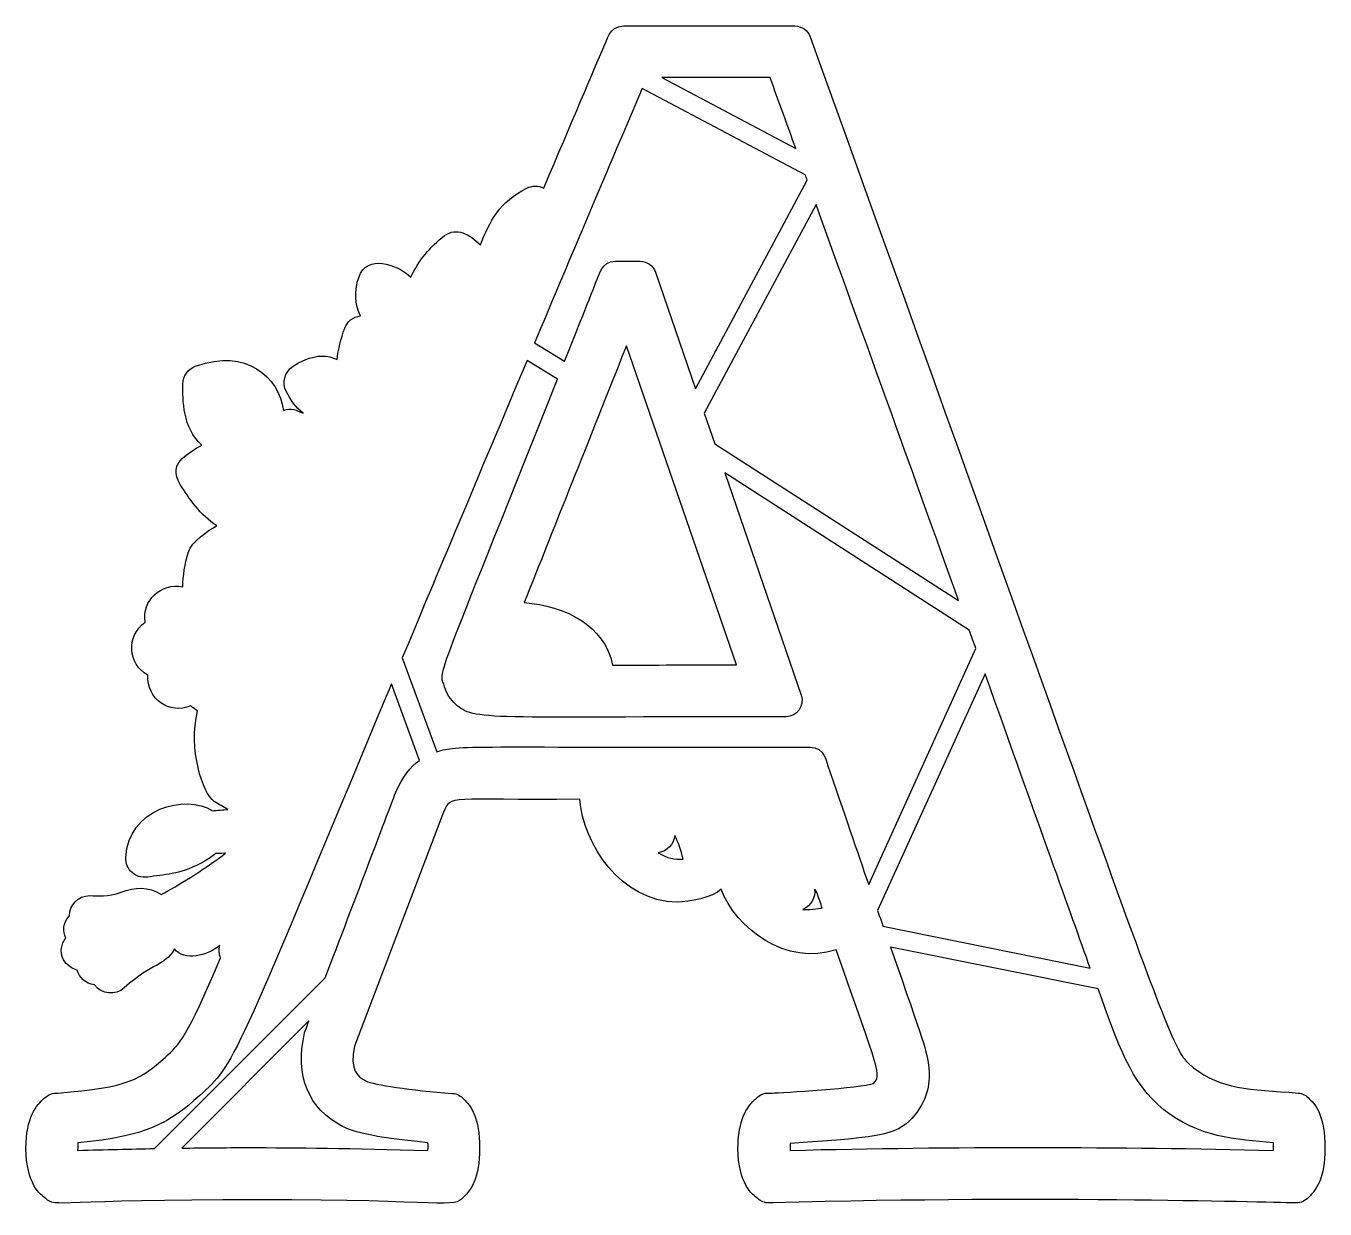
# Model space of a CAD drawing. Header units: millimetres. Extents: x -471 to 1551, y -2688 to 316.
# Drawn here: x -451.7 to -321.1, y -432.8 to -313.8 of the extents above; entities that cross this region are included whole.
import ezdxf

# ---------------------------------------------------------------- set-up
doc = ezdxf.new("R2010")
doc.units = ezdxf.units.MM
doc.header["$MEASUREMENT"] = 0
doc.layers.add('Layer 1', color=7, linetype='Continuous')

msp = doc.modelspace()

# ---------------------------------------------------------------- linework, layer by layer
at = {"layer": 'Layer 1', "color": 250}
for points, knots in [([(-322.6743, -421.6838), (-322.9507, -421.352), (-323.3562, -421.1309), (-323.7985, -421.1125), (-323.7985, -421.1125), (-328.7561, -420.7255), (-331.5574, -420.7439), (-334.3034, -418.5692), (-334.3034, -418.5692), (-336.8283, -416.5788), (-335.5935, -418.3848), (-372.8582, -314.9026), (-372.8582, -314.9026), (-373.0978, -314.2576), (-373.7059, -313.8153), (-374.4063, -313.8153), (-374.4063, -313.8153), (-374.4063, -313.8153), (-391.6379, -313.8152), (-391.6379, -313.8152), (-391.6379, -313.8152), (-393.1492, -313.8152), (-393.2966, -315.4001), (-393.6099, -315.8977), (-393.6099, -315.8977), (-394.6235, -318.2568), (-396.7982, -323.3986), (-399.6547, -330.1254), (-399.6547, -330.1254), (-400.2077, -329.8489), (-400.8342, -329.8674), (-401.3503, -330.1254), (-401.3503, -330.1254), (-404.0963, -331.5076), (-405.1099, -333.4427), (-406.013, -335.8386), (-406.013, -335.8386), (-407.1741, -334.7328), (-408.372, -334.014), (-409.6437, -334.8986), (-409.6437, -334.8986), (-411.0627, -335.986), (-412.2791, -337.4972), (-413.0347, -339.0638), (-413.0347, -339.0638), (-413.993, -338.087), (-416.9602, -336.6863), (-418.066, -338.6767), (-418.066, -338.6767), (-418.5083, -339.4508), (-418.8769, -341.6071), (-418.066, -342.9709), (-418.066, -342.9709), (-418.8584, -343.0445), (-419.4482, -343.5606), (-419.6693, -344.2056), (-419.6693, -344.2056), (-420.0563, -345.2746), (-420.3144, -346.325), (-420.425, -347.3571), (-420.425, -347.3571), (-420.9041, -347.136), (-421.4202, -347.007), (-421.9546, -347.007), (-421.9546, -347.007), (-423.0419, -347.007), (-424.2583, -347.5967), (-424.8481, -348.0206), (-424.8481, -348.0206), (-425.7327, -348.6104), (-426.0092, -349.6793), (-425.53, -350.6008), (-425.53, -350.6008), (-425.0877, -351.4117), (-424.6085, -352.1673), (-423.8529, -352.757), (-423.8529, -352.757), (-424.5164, -352.4621), (-425.0508, -352.1857), (-425.8248, -352.4805), (-425.8248, -352.4805), (-426.304, -349.0526), (-429.6398, -346.2145), (-434.5605, -348.0021), (-434.5605, -348.0021), (-434.5605, -348.0021), (-434.6895, -348.039), (-434.6895, -348.039), (-434.6895, -348.039), (-435.4267, -348.297), (-435.9243, -349.0157), (-435.9428, -349.8082), (-435.9428, -349.8082), (-435.9612, -351.4669), (-435.9796, -354.1945), (-434.0261, -355.9637), (-434.0261, -355.9637), (-434.708, -356.3139), (-435.3714, -356.7562), (-435.998, -357.3091), (-435.998, -357.3091), (-436.6615, -357.8989), (-436.8826, -358.8757), (-436.2192, -359.9261), (-436.2192, -359.9261), (-435.3898, -361.2162), (-434.1734, -363.0776), (-432.5148, -364.0544), (-432.5148, -364.0544), (-433.381, -364.552), (-435.0765, -365.6578), (-435.3898, -366.7082), (-435.3898, -366.7082), (-435.7585, -367.9799), (-435.9243, -369.0673), (-435.9611, -370.2099), (-435.9611, -370.2099), (-438.1542, -369.7676), (-440.0709, -371.6105), (-439.7392, -373.7668), (-439.7392, -373.7668), (-441.656, -375.1859), (-441.49, -377.9872), (-439.4628, -379.093), (-439.4628, -379.093), (-439.5918, -381.4889), (-437.2881, -383.0923), (-435.1502, -382.1892), (-435.1502, -382.1892), (-434.9291, -382.3919), (-434.7079, -382.5394), (-434.4683, -382.6868), (-434.4683, -382.6868), (-435.4082, -386.5018), (-433.9523, -391.0354), (-432.7912, -391.791), (-432.7912, -391.791), (-432.3304, -392.0859), (-431.8881, -392.3623), (-431.409, -392.602), (-431.409, -392.602), (-431.9434, -392.6388), (-432.4594, -392.6941), (-432.9755, -392.731), (-432.9755, -392.731), (-435.6662, -391.017), (-441.4347, -392.473), (-441.6743, -397.4305), (-441.6743, -397.4305), (-441.6927, -398.0018), (-441.4716, -398.5548), (-441.0477, -398.9418), (-441.0477, -398.9418), (-440.4579, -399.4578), (-439.8866, -399.4578), (-439.2416, -399.3656), (-439.2416, -399.3656), (-437.4355, -399.1076), (-436.0901, -399.126), (-433.7495, -397.7991), (-433.7495, -397.7991), (-433.3072, -397.5411), (-432.9571, -397.3015), (-432.6622, -397.0435), (-432.6622, -397.0435), (-432.3121, -397.025), (-431.6854, -397.0066), (-431.667, -397.0066), (-431.667, -397.0066), (-434.1734, -398.9049), (-436.3665, -400.1949), (-438.1173, -401.1533), (-438.1173, -401.1533), (-439.389, -400.3423), (-440.7527, -400.3792), (-442.1534, -400.9136), (-442.1534, -400.9136), (-443.5541, -401.4481), (-444.4018, -401.2638), (-445.3049, -401.2638), (-445.3049, -401.2638), (-446.5028, -401.2638), (-447.3506, -402.2406), (-447.3506, -403.291), (-447.3506, -403.291), (-448.0141, -404.0282), (-448.0325, -404.876), (-447.7192, -405.5026), (-447.7192, -405.5026), (-448.6776, -406.9032), (-447.9957, -408.3408), (-446.5766, -408.7646), (-446.5766, -408.7646), (-446.3739, -409.4834), (-445.7657, -410.11), (-444.8258, -410.239), (-444.8258, -410.239), (-444.1071, -411.1973), (-442.7248, -411.3263), (-441.8402, -410.5339), (-441.8402, -410.5339), (-438.873, -407.8985), (-437.8779, -408.4513), (-436.7721, -406.6268), (-436.7721, -406.6268), (-435.7953, -407.9352), (-433.5101, -407.2902), (-432.2384, -406.295), (-432.2384, -406.295), (-432.3305, -406.7005), (-432.3121, -407.1243), (-432.1462, -407.5298), (-432.1462, -407.5298), (-435.6478, -415.6757), (-436.2007, -416.1548), (-437.7304, -417.5371), (-437.7304, -417.5371), (-440.1263, -419.6749), (-441.3795, -420.5779), (-448.4933, -421.1124), (-448.4933, -421.1124), (-448.6592, -421.1493), (-449.3226, -421.0571), (-449.8756, -421.6469), (-449.8756, -421.6469), (-450.668, -422.3103), (-451.7185, -423.5636), (-451.7185, -426.6781), (-451.7185, -426.6781), (-451.7185, -430.2351), (-450.2441, -431.3593), (-449.7281, -431.7279), (-449.7281, -431.7279), (-448.7145, -432.6678), (-448.6776, -431.8385), (-428.3313, -431.8385), (-428.3313, -431.8385), (-409.312, -431.8385), (-408.7406, -432.7784), (-407.727, -431.5805), (-407.727, -431.5805), (-406.9346, -430.8433), (-406.1052, -429.6822), (-406.1052, -426.6414), (-406.1052, -426.6414), (-406.1052, -423.6005), (-406.953, -422.421), (-407.6902, -421.7391), (-407.6902, -421.7391), (-407.9666, -421.4073), (-408.3536, -421.1862), (-408.8513, -421.1493), (-408.8513, -421.1493), (-413.0164, -420.836), (-416.7575, -420.3016), (-417.5316, -419.8961), (-417.5316, -419.8961), (-418.3609, -419.4722), (-419.1903, -418.8272), (-418.6927, -416.4129), (-418.6927, -416.4129), (-418.6927, -416.4129), (-409.7359, -392.8783), (-409.7359, -392.8783), (-409.7359, -392.8783), (-408.9618, -391.0722), (-409.3857, -391.6988), (-396.0242, -391.5698), (-396.0242, -391.5698), (-395.7109, -396.0114), (-391.8776, -401.9088), (-386.2381, -401.9088), (-386.2381, -401.9088), (-385.077, -401.9088), (-382.589, -401.4665), (-381.815, -400.6187), (-381.815, -400.6187), (-380.3591, -404.5258), (-375.2172, -408.4329), (-370.2412, -406.7005), (-370.2412, -406.7005), (-365.8734, -419.1958), (-365.6891, -419.2695), (-366.4816, -420.1542), (-366.4816, -420.1542), (-367.698, -420.578), (-375.8438, -421.1125), (-376.6916, -421.1125), (-376.6916, -421.1125), (-376.6916, -421.1125), (-377.0601, -421.1125), (-377.0601, -421.1125), (-377.0601, -421.1125), (-377.871, -421.1125), (-378.2765, -421.6654), (-378.4239, -421.7759), (-378.4239, -421.7759), (-379.5665, -422.808), (-380.1194, -424.4113), (-380.1194, -426.6782), (-380.1194, -426.6782), (-380.1194, -430.2167), (-378.6451, -431.3593), (-378.129, -431.7279), (-378.129, -431.7279), (-377.8342, -432.0044), (-377.4287, -432.1702), (-377.0048, -432.1702), (-377.0048, -432.1702), (-376.9864, -432.1702), (-376.6178, -432.1518), (-376.6178, -432.1518), (-376.6178, -432.1518), (-348.1072, -431.3962), (-325.6968, -432.1702), (-324.0013, -432.1702), (-324.0013, -432.1702), (-323.5037, -432.1702), (-323.043, -431.9491), (-322.7297, -431.5805), (-322.7297, -431.5805), (-321.9372, -430.8433), (-321.1079, -429.6822), (-321.1079, -426.6414), (-321.1079, -426.6414), (-321.0893, -423.5452), (-321.9371, -422.3656), (-322.6743, -421.6838)], [0, 0, 0, 0, 0.01204819, 0.01204819, 0.01204819, 0.01204819, 0.02409639, 0.02409639, 0.02409639, 0.02409639, 0.03614458, 0.03614458, 0.03614458, 0.03614458, 0.04819277, 0.04819277, 0.04819277, 0.04819277, 0.06024096, 0.06024096, 0.06024096, 0.06024096, 0.07228916, 0.07228916, 0.07228916, 0.07228916, 0.08433735, 0.08433735, 0.08433735, 0.08433735, 0.09638554, 0.09638554, 0.09638554, 0.09638554, 0.10843373, 0.10843373, 0.10843373, 0.10843373, 0.12048193, 0.12048193, 0.12048193, 0.12048193, 0.13253012, 0.13253012, 0.13253012, 0.13253012, 0.14457831, 0.14457831, 0.14457831, 0.14457831, 0.15662651, 0.15662651, 0.15662651, 0.15662651, 0.1686747, 0.1686747, 0.1686747, 0.1686747, 0.18072289, 0.18072289, 0.18072289, 0.18072289, 0.19277108, 0.19277108, 0.19277108, 0.19277108, 0.20481928, 0.20481928, 0.20481928, 0.20481928, 0.21686747, 0.21686747, 0.21686747, 0.21686747, 0.22891566, 0.22891566, 0.22891566, 0.22891566, 0.24096386, 0.24096386, 0.24096386, 0.24096386, 0.25301205, 0.25301205, 0.25301205, 0.25301205, 0.26506024, 0.26506024, 0.26506024, 0.26506024, 0.27710843, 0.27710843, 0.27710843, 0.27710843, 0.28915663, 0.28915663, 0.28915663, 0.28915663, 0.30120482, 0.30120482, 0.30120482, 0.30120482, 0.31325301, 0.31325301, 0.31325301, 0.31325301, 0.3253012, 0.3253012, 0.3253012, 0.3253012, 0.3373494, 0.3373494, 0.3373494, 0.3373494, 0.34939759, 0.34939759, 0.34939759, 0.34939759, 0.36144578, 0.36144578, 0.36144578, 0.36144578, 0.37349398, 0.37349398, 0.37349398, 0.37349398, 0.38554217, 0.38554217, 0.38554217, 0.38554217, 0.39759036, 0.39759036, 0.39759036, 0.39759036, 0.40963855, 0.40963855, 0.40963855, 0.40963855, 0.42168675, 0.42168675, 0.42168675, 0.42168675, 0.43373494, 0.43373494, 0.43373494, 0.43373494, 0.44578313, 0.44578313, 0.44578313, 0.44578313, 0.45783133, 0.45783133, 0.45783133, 0.45783133, 0.46987952, 0.46987952, 0.46987952, 0.46987952, 0.48192771, 0.48192771, 0.48192771, 0.48192771, 0.4939759, 0.4939759, 0.4939759, 0.4939759, 0.5060241, 0.5060241, 0.5060241, 0.5060241, 0.51807229, 0.51807229, 0.51807229, 0.51807229, 0.53012048, 0.53012048, 0.53012048, 0.53012048, 0.54216867, 0.54216867, 0.54216867, 0.54216867, 0.55421687, 0.55421687, 0.55421687, 0.55421687, 0.56626506, 0.56626506, 0.56626506, 0.56626506, 0.57831325, 0.57831325, 0.57831325, 0.57831325, 0.59036145, 0.59036145, 0.59036145, 0.59036145, 0.60240964, 0.60240964, 0.60240964, 0.60240964, 0.61445783, 0.61445783, 0.61445783, 0.61445783, 0.62650602, 0.62650602, 0.62650602, 0.62650602, 0.63855422, 0.63855422, 0.63855422, 0.63855422, 0.65060241, 0.65060241, 0.65060241, 0.65060241, 0.6626506, 0.6626506, 0.6626506, 0.6626506, 0.6746988, 0.6746988, 0.6746988, 0.6746988, 0.68674699, 0.68674699, 0.68674699, 0.68674699, 0.69879518, 0.69879518, 0.69879518, 0.69879518, 0.71084337, 0.71084337, 0.71084337, 0.71084337, 0.72289157, 0.72289157, 0.72289157, 0.72289157, 0.73493976, 0.73493976, 0.73493976, 0.73493976, 0.74698795, 0.74698795, 0.74698795, 0.74698795, 0.75903614, 0.75903614, 0.75903614, 0.75903614, 0.77108434, 0.77108434, 0.77108434, 0.77108434, 0.78313253, 0.78313253, 0.78313253, 0.78313253, 0.79518072, 0.79518072, 0.79518072, 0.79518072, 0.80722892, 0.80722892, 0.80722892, 0.80722892, 0.81927711, 0.81927711, 0.81927711, 0.81927711, 0.8313253, 0.8313253, 0.8313253, 0.8313253, 0.84337349, 0.84337349, 0.84337349, 0.84337349, 0.85542169, 0.85542169, 0.85542169, 0.85542169, 0.86746988, 0.86746988, 0.86746988, 0.86746988, 0.87951807, 0.87951807, 0.87951807, 0.87951807, 0.89156627, 0.89156627, 0.89156627, 0.89156627, 0.90361446, 0.90361446, 0.90361446, 0.90361446, 0.91566265, 0.91566265, 0.91566265, 0.91566265, 0.92771084, 0.92771084, 0.92771084, 0.92771084, 0.93975904, 0.93975904, 0.93975904, 0.93975904, 0.95180723, 0.95180723, 0.95180723, 0.95180723, 0.96385542, 0.96385542, 0.96385542, 0.96385542, 0.97590361, 0.97590361, 0.97590361, 0.97590361, 1, 1, 1, 1]), ([(-374.3141, -326.1262), (-374.3141, -326.1262), (-387.7861, -318.9939), (-387.7861, -318.9939), (-387.7861, -318.9939), (-387.7861, -318.9939), (-376.8942, -318.9939), (-376.8942, -318.9939), (-376.8942, -318.9939), (-376.0096, -321.4266), (-375.1434, -323.8041), (-374.3141, -326.1262)], [0, 0, 0, 0, 0.25, 0.25, 0.25, 0.25, 0.5, 0.5, 0.5, 0.5, 1, 1, 1, 1]), ([(-389.7581, -320.0997), (-389.7581, -320.0997), (-373.3558, -328.7801), (-373.3558, -328.7801), (-373.3558, -328.7801), (-373.2821, -328.9644), (-373.2268, -329.1487), (-373.1531, -329.333), (-373.1531, -329.333), (-373.1531, -329.333), (-384.3767, -350.2874), (-384.3767, -350.2874), (-384.3767, -350.2874), (-384.3767, -350.2874), (-388.4128, -338.5847), (-388.4128, -338.5847), (-388.4128, -338.5847), (-388.634, -337.9212), (-389.2606, -337.4789), (-389.9609, -337.4789), (-389.9609, -337.4789), (-389.9609, -337.4789), (-392.4488, -337.4788), (-392.4488, -337.4788), (-392.4488, -337.4788), (-393.8679, -337.4788), (-394.1075, -338.9532), (-394.2181, -339.1191), (-394.2181, -339.1191), (-395.416, -342.1415), (-396.5218, -344.9428), (-397.5539, -347.523), (-397.5539, -347.523), (-397.5539, -347.523), (-400.5764, -345.68), (-400.5764, -345.68), (-400.5764, -345.68), (-397.3511, -337.9949), (-393.7573, -329.5172), (-389.7581, -320.0997)], [0, 0, 0, 0, 0.09090909, 0.09090909, 0.09090909, 0.09090909, 0.18181818, 0.18181818, 0.18181818, 0.18181818, 0.27272727, 0.27272727, 0.27272727, 0.27272727, 0.36363636, 0.36363636, 0.36363636, 0.36363636, 0.45454545, 0.45454545, 0.45454545, 0.45454545, 0.54545455, 0.54545455, 0.54545455, 0.54545455, 0.63636364, 0.63636364, 0.63636364, 0.63636364, 0.72727273, 0.72727273, 0.72727273, 0.72727273, 0.81818182, 0.81818182, 0.81818182, 0.81818182, 1, 1, 1, 1]), ([(-383.5105, -352.757), (-383.5105, -352.757), (-372.2684, -331.7657), (-372.2684, -331.7657), (-372.2684, -331.7657), (-366.3525, -348.1497), (-361.6714, -361.1609), (-357.9301, -371.5921), (-357.9301, -371.5921), (-357.9301, -371.5921), (-382.4599, -355.8348), (-382.4599, -355.8348), (-382.4599, -355.8348), (-382.4599, -355.8348), (-383.5105, -352.757), (-383.5105, -352.757)], [0, 0, 0, 0, 0.2, 0.2, 0.2, 0.2, 0.4, 0.4, 0.4, 0.4, 0.6, 0.6, 0.6, 0.6, 1, 1, 1, 1]), ([(-391.3431, -345.9749), (-391.3431, -345.9749), (-380.2853, -378.0609), (-380.2853, -378.0609), (-380.2853, -378.0609), (-384.8927, -378.0609), (-388.339, -378.0793), (-392.7437, -378.0793), (-392.7437, -378.0793), (-393.4809, -374.117), (-397.5354, -372.1081), (-401.6084, -371.7948), (-401.6084, -371.7948), (-398.5122, -363.9806), (-396.1532, -358.1016), (-391.3431, -345.9749)], [0, 0, 0, 0, 0.2, 0.2, 0.2, 0.2, 0.4, 0.4, 0.4, 0.4, 0.6, 0.6, 0.6, 0.6, 1, 1, 1, 1]), ([(-371.1073, -388.105), (-371.2363, -387.8839), (-371.3838, -386.3358), (-372.8766, -386.3358), (-372.8766, -386.3358), (-408.0218, -386.3911), (-408.114, -386.0778), (-410.3993, -386.7965), (-410.3993, -386.7965), (-410.3993, -386.7965), (-413.8825, -377.3606), (-413.8825, -377.3606), (-413.8825, -377.3606), (-410.4545, -369.1593), (-406.3263, -359.2995), (-401.3319, -347.4493), (-401.3319, -347.4493), (-401.3319, -347.4493), (-398.2726, -349.3291), (-398.2726, -349.3291), (-398.2726, -349.3291), (-410.5098, -380.0697), (-410.1965, -378.6506), (-409.699, -380.0144), (-409.699, -380.0144), (-409.5331, -380.7332), (-409.183, -381.3414), (-408.6853, -381.839), (-408.6853, -381.839), (-406.8055, -383.7188), (-406.3632, -383.2765), (-378.4239, -383.2765), (-378.4239, -383.2765), (-378.4239, -383.2765), (-375.3093, -383.2765), (-375.3093, -383.2765), (-375.3093, -383.2765), (-374.185, -383.2765), (-373.3926, -382.1707), (-373.7612, -381.1018), (-373.7612, -381.1018), (-373.7612, -381.1018), (-381.4463, -358.7651), (-381.4463, -358.7651), (-381.4463, -358.7651), (-381.4463, -358.7651), (-356.8612, -374.5593), (-356.8612, -374.5593), (-356.8612, -374.5593), (-356.6401, -375.1859), (-356.4189, -375.8125), (-356.1977, -376.4207), (-356.1977, -376.4207), (-356.1977, -376.4207), (-366.9791, -400.158), (-366.9791, -400.158), (-366.9791, -400.158), (-368.1217, -396.8591), (-369.4671, -392.8967), (-371.1073, -388.105)], [0, 0, 0, 0, 0.0625, 0.0625, 0.0625, 0.0625, 0.125, 0.125, 0.125, 0.125, 0.1875, 0.1875, 0.1875, 0.1875, 0.25, 0.25, 0.25, 0.25, 0.3125, 0.3125, 0.3125, 0.3125, 0.375, 0.375, 0.375, 0.375, 0.4375, 0.4375, 0.4375, 0.4375, 0.5, 0.5, 0.5, 0.5, 0.5625, 0.5625, 0.5625, 0.5625, 0.625, 0.625, 0.625, 0.625, 0.6875, 0.6875, 0.6875, 0.6875, 0.75, 0.75, 0.75, 0.75, 0.8125, 0.8125, 0.8125, 0.8125, 0.875, 0.875, 0.875, 0.875, 1, 1, 1, 1]), ([(-414.5275, -390.851), (-414.5644, -390.9247), (-418.9138, -402.4064), (-421.623, -409.5202), (-421.623, -409.5202), (-421.623, -409.5202), (-438.7809, -426.6966), (-438.7809, -426.6966), (-438.7809, -426.6966), (-441.1767, -426.7519), (-443.7016, -426.8072), (-446.5213, -426.8809), (-446.5213, -426.8809), (-446.5213, -426.6229), (-446.5213, -426.3649), (-446.5028, -426.1253), (-446.5028, -426.1253), (-439.5364, -425.4618), (-437.3802, -424.1902), (-434.2471, -421.3704), (-434.2471, -421.3704), (-430.6718, -418.1636), (-431.0035, -418.3664), (-414.9698, -379.959), (-414.9698, -379.959), (-414.9698, -379.959), (-412.1316, -387.6626), (-412.1316, -387.6626), (-412.1316, -387.6626), (-413.0715, -388.3262), (-413.8641, -389.3213), (-414.5275, -390.851)], [0, 0, 0, 0, 0.11111111, 0.11111111, 0.11111111, 0.11111111, 0.22222222, 0.22222222, 0.22222222, 0.22222222, 0.33333333, 0.33333333, 0.33333333, 0.33333333, 0.44444444, 0.44444444, 0.44444444, 0.44444444, 0.55555556, 0.55555556, 0.55555556, 0.55555556, 0.66666667, 0.66666667, 0.66666667, 0.66666667, 0.77777778, 0.77777778, 0.77777778, 0.77777778, 1, 1, 1, 1]), ([(-344.6977, -408.5435), (-344.6977, -408.5435), (-365.5416, -404.3415), (-365.5416, -404.3415), (-365.5416, -404.3415), (-365.7074, -403.8439), (-365.8917, -403.3094), (-366.0945, -402.775), (-366.0945, -402.775), (-366.0945, -402.775), (-355.2763, -378.9639), (-355.2763, -378.9639), (-355.2763, -378.9639), (-349.8027, -394.2605), (-346.7249, -402.904), (-344.6977, -408.5435)], [0, 0, 0, 0, 0.2, 0.2, 0.2, 0.2, 0.4, 0.4, 0.4, 0.4, 0.6, 0.6, 0.6, 0.6, 1, 1, 1, 1]), ([(-388.1363, -396.9512), (-387.2332, -396.8222), (-386.5513, -396.0851), (-386.4776, -395.2188), (-386.4776, -395.2188), (-386.1274, -395.8638), (-385.8326, -396.7116), (-385.6483, -397.5962), (-385.6483, -397.5962), (-386.496, -397.6331), (-387.2148, -397.5225), (-388.1363, -396.9512)], [0, 0, 0, 0, 0.25, 0.25, 0.25, 0.25, 0.5, 0.5, 0.5, 0.5, 1, 1, 1, 1]), ([(-373.6138, -402.646), (-372.7476, -402.3142), (-372.3053, -401.4296), (-372.4159, -400.6187), (-372.4159, -400.6187), (-372.3422, -400.6924), (-372.2684, -400.7846), (-372.2132, -400.8767), (-372.2132, -400.8767), (-371.992, -401.5217), (-371.7893, -402.0747), (-371.6602, -402.517), (-371.6602, -402.517), (-371.9551, -402.5538), (-373.1715, -402.7197), (-373.6138, -402.646)], [0, 0, 0, 0, 0.2, 0.2, 0.2, 0.2, 0.4, 0.4, 0.4, 0.4, 0.6, 0.6, 0.6, 0.6, 1, 1, 1, 1]), ([(-326.2865, -426.8809), (-341.6753, -426.5123), (-358.4094, -426.4754), (-374.8854, -426.8809), (-374.8854, -426.8809), (-374.8854, -426.6413), (-374.8854, -426.4017), (-374.867, -426.1806), (-374.867, -426.1806), (-365.1177, -425.5724), (-363.9382, -425.2223), (-362.3348, -423.324), (-362.3348, -423.324), (-361.2475, -422.0156), (-360.7499, -420.3569), (-360.9157, -418.6429), (-360.9157, -418.6429), (-361.1, -416.8368), (-361.4133, -416.1365), (-364.786, -406.4425), (-364.786, -406.4425), (-364.786, -406.4425), (-343.9052, -410.6445), (-343.9052, -410.6445), (-343.9052, -410.6445), (-341.9333, -416.0444), (-340.7169, -420.0436), (-337.289, -422.808), (-337.289, -422.808), (-333.9164, -425.5172), (-330.0277, -425.8305), (-326.2681, -426.1069), (-326.2681, -426.1069), (-326.2865, -426.3464), (-326.2865, -426.6229), (-326.2865, -426.8809)], [0, 0, 0, 0, 0.1, 0.1, 0.1, 0.1, 0.2, 0.2, 0.2, 0.2, 0.3, 0.3, 0.3, 0.3, 0.4, 0.4, 0.4, 0.4, 0.5, 0.5, 0.5, 0.5, 0.6, 0.6, 0.6, 0.6, 0.7, 0.7, 0.7, 0.7, 0.8, 0.8, 0.8, 0.8, 1, 1, 1, 1]), ([(-411.3024, -426.1069), (-411.2839, -426.3465), (-411.2839, -426.6229), (-411.3024, -426.881), (-411.3024, -426.881), (-419.0059, -426.6783), (-424.498, -426.6045), (-429.4739, -426.6045), (-429.4739, -426.6045), (-431.7223, -426.6045), (-433.8602, -426.623), (-436.0533, -426.6598), (-436.0533, -426.6598), (-436.0533, -426.6598), (-423.2631, -413.8697), (-423.2631, -413.8697), (-423.2631, -413.8697), (-423.5396, -414.6068), (-423.7054, -415.0491), (-423.7054, -415.0676), (-423.7054, -415.0676), (-424.6822, -419.3802), (-423.3184, -422.7159), (-419.8905, -424.4667), (-419.8905, -424.4667), (-419.0059, -424.9274), (-417.1445, -425.5724), (-411.3024, -426.1069)], [0, 0, 0, 0, 0.125, 0.125, 0.125, 0.125, 0.25, 0.25, 0.25, 0.25, 0.375, 0.375, 0.375, 0.375, 0.5, 0.5, 0.5, 0.5, 0.625, 0.625, 0.625, 0.625, 0.75, 0.75, 0.75, 0.75, 1, 1, 1, 1])]:
    msp.add_open_spline(points, degree=3, knots=knots, dxfattribs=at)

doc.saveas('drawing.dxf')
